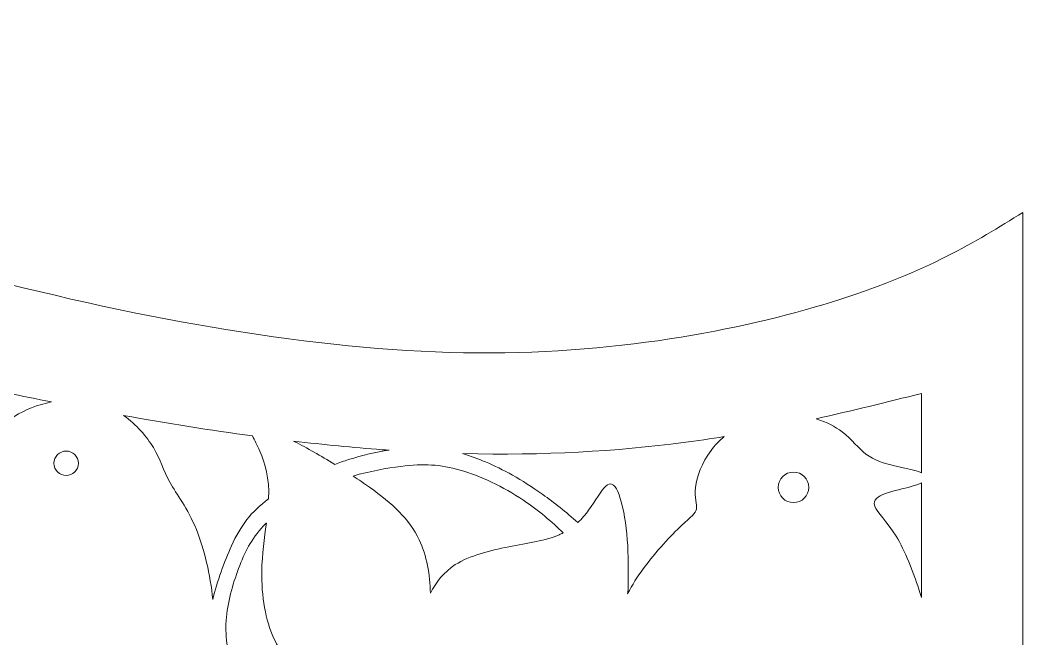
# Model space of a CAD drawing. Header units: millimetres. Extents: x -101 to 100, y -2 to 86.
# Drawn here: x 54.42 to 99.9, y 58.15 to 86.2 of the extents above; entities that cross this region are included whole.
import ezdxf

# ---------------------------------------------------------------- set-up
doc = ezdxf.new("R2010")
doc.units = ezdxf.units.MM
doc.header["$MEASUREMENT"] = 0
doc.layers.add('Layer 1', color=7, linetype='Continuous')

msp = doc.modelspace()

# ---------------------------------------------------------------- linework, layer by layer
at = {"layer": 'Layer 1', "lineweight": 9}
for points, knots in [([(-0.752, 86.205), (-3.659, 86.205), (-6.567, 86.205), (-11.62, 85.466), (-11.62, 85.466), (-16.674, 84.728), (-23.874, 83.251), (-31.419, 81.174), (-31.419, 81.174), (-38.965, 79.097), (-46.857, 76.421), (-54.61, 74.436), (-54.61, 74.436), (-62.364, 72.452), (-69.979, 71.159), (-76.671, 71.113), (-76.671, 71.113), (-83.363, 71.067), (-89.132, 72.267), (-93.101, 73.536), (-93.101, 73.536), (-97.07, 74.805), (-99.239, 76.144), (-101.408, 77.482), (-101.408, 77.482), (-101.408, 77.482), (-101.408, 12.824), (-101.408, 12.824), (-101.408, 12.824), (-101.408, 12.824), (-0.752, 12.824), (-0.752, 12.824), (-0.752, 12.824), (-0.752, 12.824), (99.904, 12.824), (99.904, 12.824), (99.904, 12.824), (99.904, 12.824), (99.904, 77.482), (99.904, 77.482), (99.904, 77.482), (97.735, 76.144), (95.566, 74.805), (91.597, 73.536), (91.597, 73.536), (87.628, 72.267), (81.859, 71.067), (75.167, 71.113), (75.167, 71.113), (68.475, 71.159), (60.86, 72.452), (53.106, 74.436), (53.106, 74.436), (45.353, 76.421), (37.461, 79.097), (29.915, 81.174), (29.915, 81.174), (22.37, 83.251), (15.17, 84.728), (10.116, 85.466), (10.116, 85.466), (5.063, 86.205), (2.155, 86.205), (-0.752, 86.205)], [0, 0, 0, 0, 0.058824, 0.058824, 0.058824, 0.058824, 0.117647, 0.117647, 0.117647, 0.117647, 0.176471, 0.176471, 0.176471, 0.176471, 0.235294, 0.235294, 0.235294, 0.235294, 0.294118, 0.294118, 0.294118, 0.294118, 0.352941, 0.352941, 0.352941, 0.352941, 0.411765, 0.411765, 0.411765, 0.411765, 0.470588, 0.470588, 0.470588, 0.470588, 0.529412, 0.529412, 0.529412, 0.529412, 0.588235, 0.588235, 0.588235, 0.588235, 0.647059, 0.647059, 0.647059, 0.647059, 0.705882, 0.705882, 0.705882, 0.705882, 0.764706, 0.764706, 0.764706, 0.764706, 0.823529, 0.823529, 0.823529, 0.823529, 0.882353, 0.882353, 0.882353, 0.882353, 1, 1, 1, 1]), ([(51.059, 65.723), (50.784, 66.414), (50.109, 66.903), (49.321, 66.903), (49.321, 66.903), (48.574, 66.903), (47.93, 66.465), (47.63, 65.832), (47.63, 65.832), (47.367, 65.866), (47.103, 65.899), (46.827, 65.884), (46.827, 65.884), (46.551, 65.869), (46.262, 65.806), (46.173, 65.849), (46.173, 65.849), (46.083, 65.892), (46.193, 66.042), (46.539, 66.374), (46.539, 66.374), (46.885, 66.706), (47.468, 67.219), (48.108, 67.6), (48.108, 67.6), (48.749, 67.981), (49.447, 68.229), (50.073, 68.442), (50.073, 68.442), (50.698, 68.656), (51.252, 68.835), (51.682, 69.012), (51.682, 69.012), (52.111, 69.189), (52.416, 69.364), (52.721, 69.539), (52.721, 69.539), (53.096, 69.459), (53.471, 69.38), (53.845, 69.301), (53.845, 69.301), (54.514, 69.162), (55.181, 69.026), (55.846, 68.894), (55.846, 68.894), (55.224, 68.768), (54.627, 68.532), (54.179, 68.247), (54.179, 68.247), (53.562, 67.855), (53.227, 67.371), (52.95, 67.105), (52.95, 67.105), (52.673, 66.84), (52.454, 66.794), (52.171, 66.672), (52.171, 66.672), (51.889, 66.551), (51.542, 66.355), (51.283, 66.049), (51.283, 66.049), (51.196, 65.948), (51.119, 65.833), (51.059, 65.723)], [0, 0, 0, 0, 0.058824, 0.058824, 0.058824, 0.058824, 0.117647, 0.117647, 0.117647, 0.117647, 0.176471, 0.176471, 0.176471, 0.176471, 0.235294, 0.235294, 0.235294, 0.235294, 0.294118, 0.294118, 0.294118, 0.294118, 0.352941, 0.352941, 0.352941, 0.352941, 0.411765, 0.411765, 0.411765, 0.411765, 0.470588, 0.470588, 0.470588, 0.470588, 0.529412, 0.529412, 0.529412, 0.529412, 0.588235, 0.588235, 0.588235, 0.588235, 0.647059, 0.647059, 0.647059, 0.647059, 0.705882, 0.705882, 0.705882, 0.705882, 0.764706, 0.764706, 0.764706, 0.764706, 0.823529, 0.823529, 0.823529, 0.823529, 0.882353, 0.882353, 0.882353, 0.882353, 1, 1, 1, 1]), ([(95.3, 65.677), (95.3, 65.677), (95.3, 69.278), (95.3, 69.278), (95.3, 69.278), (93.728, 68.885), (92.155, 68.492), (90.527, 68.131), (90.527, 68.131), (90.986, 67.983), (91.396, 67.769), (91.706, 67.538), (91.706, 67.538), (92.179, 67.186), (92.422, 66.794), (92.785, 66.523), (92.785, 66.523), (93.148, 66.252), (93.633, 66.102), (94.072, 65.998), (94.072, 65.998), (94.512, 65.894), (94.906, 65.836), (95.166, 65.738), (95.166, 65.738), (95.216, 65.719), (95.261, 65.699), (95.3, 65.677)], [0, 0, 0, 0, 0.125, 0.125, 0.125, 0.125, 0.25, 0.25, 0.25, 0.25, 0.375, 0.375, 0.375, 0.375, 0.5, 0.5, 0.5, 0.5, 0.625, 0.625, 0.625, 0.625, 0.75, 0.75, 0.75, 0.75, 1, 1, 1, 1]), ([(65.695, 64.503), (65.729, 65.435), (65.545, 66.104), (65.297, 66.663), (65.297, 66.663), (65.181, 66.925), (65.051, 67.163), (64.966, 67.352), (64.966, 67.352), (63.064, 67.609), (61.107, 67.921), (59.118, 68.276), (59.118, 68.276), (59.704, 67.868), (60.172, 67.315), (60.467, 66.823), (60.467, 66.823), (60.796, 66.274), (60.911, 65.801), (61.217, 65.253), (61.217, 65.253), (61.523, 64.705), (62.019, 64.082), (62.417, 63.107), (62.417, 63.107), (62.776, 62.226), (63.056, 61.058), (63.158, 59.939), (63.158, 59.939), (63.361, 60.755), (63.678, 61.654), (64.004, 62.362), (64.004, 62.362), (64.438, 63.304), (64.89, 63.907), (65.695, 64.503)], [0, 0, 0, 0, 0.1, 0.1, 0.1, 0.1, 0.2, 0.2, 0.2, 0.2, 0.3, 0.3, 0.3, 0.3, 0.4, 0.4, 0.4, 0.4, 0.5, 0.5, 0.5, 0.5, 0.6, 0.6, 0.6, 0.6, 0.7, 0.7, 0.7, 0.7, 0.8, 0.8, 0.8, 0.8, 1, 1, 1, 1]), ([(81.983, 60.187), (81.981, 60.192), (81.979, 60.198), (81.977, 60.203), (81.977, 60.203), (82.185, 60.596), (82.42, 60.964), (82.678, 61.319), (82.678, 61.319), (83.26, 62.121), (83.964, 62.859), (84.414, 63.286), (84.414, 63.286), (84.864, 63.713), (85.06, 63.829), (85.095, 64.036), (85.095, 64.036), (85.13, 64.244), (85.003, 64.544), (85.055, 65.017), (85.055, 65.017), (85.107, 65.49), (85.337, 66.136), (85.758, 66.696), (85.758, 66.696), (85.928, 66.921), (86.129, 67.132), (86.354, 67.323), (86.354, 67.323), (85.749, 67.225), (85.132, 67.134), (84.501, 67.052), (84.501, 67.052), (81.497, 66.659), (78.176, 66.457), (74.492, 66.548), (74.492, 66.548), (74.847, 66.446), (75.186, 66.319), (75.525, 66.176), (75.525, 66.176), (76.335, 65.833), (77.143, 65.394), (78.132, 64.69), (78.132, 64.69), (78.636, 64.332), (79.188, 63.904), (79.714, 63.421), (79.714, 63.421), (79.9, 63.595), (80.06, 63.785), (80.204, 63.981), (80.204, 63.981), (80.527, 64.419), (80.775, 64.887), (80.985, 65.077), (80.985, 65.077), (81.196, 65.267), (81.369, 65.181), (81.528, 64.826), (81.528, 64.826), (81.686, 64.471), (81.831, 63.848), (81.911, 63.167), (81.911, 63.167), (81.992, 62.487), (82.01, 61.748), (82.007, 61.007), (82.007, 61.007), (82.006, 60.737), (82.002, 60.466), (81.983, 60.187)], [0, 0, 0, 0, 0.052632, 0.052632, 0.052632, 0.052632, 0.105263, 0.105263, 0.105263, 0.105263, 0.157895, 0.157895, 0.157895, 0.157895, 0.210526, 0.210526, 0.210526, 0.210526, 0.263158, 0.263158, 0.263158, 0.263158, 0.315789, 0.315789, 0.315789, 0.315789, 0.368421, 0.368421, 0.368421, 0.368421, 0.421053, 0.421053, 0.421053, 0.421053, 0.473684, 0.473684, 0.473684, 0.473684, 0.526316, 0.526316, 0.526316, 0.526316, 0.578947, 0.578947, 0.578947, 0.578947, 0.631579, 0.631579, 0.631579, 0.631579, 0.684211, 0.684211, 0.684211, 0.684211, 0.736842, 0.736842, 0.736842, 0.736842, 0.789474, 0.789474, 0.789474, 0.789474, 0.842105, 0.842105, 0.842105, 0.842105, 0.894737, 0.894737, 0.894737, 0.894737, 1, 1, 1, 1]), ([(68.693, 66.062), (68.901, 66.139), (69.11, 66.211), (69.317, 66.276), (69.317, 66.276), (69.947, 66.475), (70.569, 66.617), (71.161, 66.705), (71.161, 66.705), (71.051, 66.712), (70.94, 66.72), (70.829, 66.728), (70.829, 66.728), (69.533, 66.824), (68.197, 66.954), (66.827, 67.116), (66.827, 67.116), (66.844, 67.108), (66.861, 67.099), (66.878, 67.09), (66.878, 67.09), (67.425, 66.809), (68.06, 66.449), (68.693, 66.062)], [0, 0, 0, 0, 0.142857, 0.142857, 0.142857, 0.142857, 0.285714, 0.285714, 0.285714, 0.285714, 0.428571, 0.428571, 0.428571, 0.428571, 0.571429, 0.571429, 0.571429, 0.571429, 0.714286, 0.714286, 0.714286, 0.714286, 1, 1, 1, 1]), ([(56.512, 66.664), (56.206, 66.664), (55.958, 66.416), (55.958, 66.11), (55.958, 66.11), (55.958, 65.804), (56.206, 65.556), (56.512, 65.556), (56.512, 65.556), (56.818, 65.556), (57.066, 65.804), (57.066, 66.11), (57.066, 66.11), (57.066, 66.416), (56.818, 66.664), (56.512, 66.664)], [0, 0, 0, 0, 0.2, 0.2, 0.2, 0.2, 0.4, 0.4, 0.4, 0.4, 0.6, 0.6, 0.6, 0.6, 1, 1, 1, 1]), ([(73.031, 60.223), (73.29, 60.717), (73.636, 61.178), (74.161, 61.515), (74.161, 61.515), (74.804, 61.927), (75.716, 62.152), (76.581, 62.322), (76.581, 62.322), (77.446, 62.493), (78.266, 62.608), (78.874, 62.87), (78.874, 62.87), (78.938, 62.898), (79, 62.927), (79.059, 62.958), (79.059, 62.958), (78.547, 63.448), (77.935, 63.974), (77.268, 64.424), (77.268, 64.424), (76.328, 65.059), (75.278, 65.543), (74.378, 65.803), (74.378, 65.803), (73.478, 66.062), (72.728, 66.097), (71.695, 65.97), (71.695, 65.97), (71.044, 65.89), (70.28, 65.746), (69.524, 65.534), (69.524, 65.534), (69.783, 65.365), (70.033, 65.193), (70.27, 65.025), (70.27, 65.025), (71.314, 64.281), (72.075, 63.588), (72.52, 62.648), (72.52, 62.648), (72.861, 61.925), (73.015, 61.054), (73.031, 60.223)], [0, 0, 0, 0, 0.083333, 0.083333, 0.083333, 0.083333, 0.166667, 0.166667, 0.166667, 0.166667, 0.25, 0.25, 0.25, 0.25, 0.333333, 0.333333, 0.333333, 0.333333, 0.416667, 0.416667, 0.416667, 0.416667, 0.5, 0.5, 0.5, 0.5, 0.583333, 0.583333, 0.583333, 0.583333, 0.666667, 0.666667, 0.666667, 0.666667, 0.75, 0.75, 0.75, 0.75, 0.833333, 0.833333, 0.833333, 0.833333, 1, 1, 1, 1]), ([(89.499, 65.712), (89.116, 65.712), (88.806, 65.402), (88.806, 65.02), (88.806, 65.02), (88.806, 64.637), (89.116, 64.327), (89.499, 64.327), (89.499, 64.327), (89.881, 64.327), (90.191, 64.637), (90.191, 65.02), (90.191, 65.02), (90.191, 65.402), (89.881, 65.712), (89.499, 65.712)], [0, 0, 0, 0, 0.2, 0.2, 0.2, 0.2, 0.4, 0.4, 0.4, 0.4, 0.6, 0.6, 0.6, 0.6, 1, 1, 1, 1]), ([(95.3, 60.021), (95.3, 60.021), (95.3, 65.223), (95.3, 65.223), (95.3, 65.223), (95.186, 65.165), (95.028, 65.11), (94.839, 65.057), (94.839, 65.057), (94.487, 64.959), (94.025, 64.867), (93.673, 64.74), (93.673, 64.74), (93.322, 64.613), (93.079, 64.452), (93.183, 64.169), (93.183, 64.169), (93.287, 63.886), (93.737, 63.482), (94.147, 62.808), (94.147, 62.808), (94.558, 62.133), (94.929, 61.187), (95.183, 60.402), (95.183, 60.402), (95.226, 60.271), (95.265, 60.144), (95.3, 60.021)], [0, 0, 0, 0, 0.125, 0.125, 0.125, 0.125, 0.25, 0.25, 0.25, 0.25, 0.375, 0.375, 0.375, 0.375, 0.5, 0.5, 0.5, 0.5, 0.625, 0.625, 0.625, 0.625, 0.75, 0.75, 0.75, 0.75, 1, 1, 1, 1]), ([(65.592, 63.403), (65.586, 63.397), (65.58, 63.391), (65.574, 63.386), (65.574, 63.386), (64.963, 62.774), (64.663, 62.186), (64.386, 61.476), (64.386, 61.476), (64.109, 60.767), (63.855, 59.936), (63.78, 59.134), (63.78, 59.134), (63.705, 58.332), (63.809, 57.559), (64.092, 56.821), (64.092, 56.821), (64.375, 56.082), (64.836, 55.378), (65.269, 54.905), (65.269, 54.905), (65.701, 54.432), (66.105, 54.19), (66.463, 54.098), (66.463, 54.098), (66.821, 54.005), (67.132, 54.063), (67.426, 54.207), (67.426, 54.207), (67.72, 54.351), (67.998, 54.582), (68.234, 54.871), (68.234, 54.871), (68.47, 55.159), (68.667, 55.505), (68.713, 55.724), (68.713, 55.724), (68.759, 55.944), (68.655, 56.036), (68.389, 56.16), (68.389, 56.16), (68.122, 56.284), (67.693, 56.441), (67.231, 56.726), (67.231, 56.726), (66.768, 57.012), (66.272, 57.427), (65.92, 58.194), (65.92, 58.194), (65.568, 58.962), (65.36, 60.081), (65.383, 61.235), (65.383, 61.235), (65.398, 61.969), (65.506, 62.717), (65.592, 63.403)], [0, 0, 0, 0, 0.066667, 0.066667, 0.066667, 0.066667, 0.133333, 0.133333, 0.133333, 0.133333, 0.2, 0.2, 0.2, 0.2, 0.266667, 0.266667, 0.266667, 0.266667, 0.333333, 0.333333, 0.333333, 0.333333, 0.4, 0.4, 0.4, 0.4, 0.466667, 0.466667, 0.466667, 0.466667, 0.533333, 0.533333, 0.533333, 0.533333, 0.6, 0.6, 0.6, 0.6, 0.666667, 0.666667, 0.666667, 0.666667, 0.733333, 0.733333, 0.733333, 0.733333, 0.8, 0.8, 0.8, 0.8, 0.866667, 0.866667, 0.866667, 0.866667, 1, 1, 1, 1])]:
    msp.add_open_spline(points, degree=3, knots=knots, dxfattribs=at)

doc.saveas('drawing.dxf')
